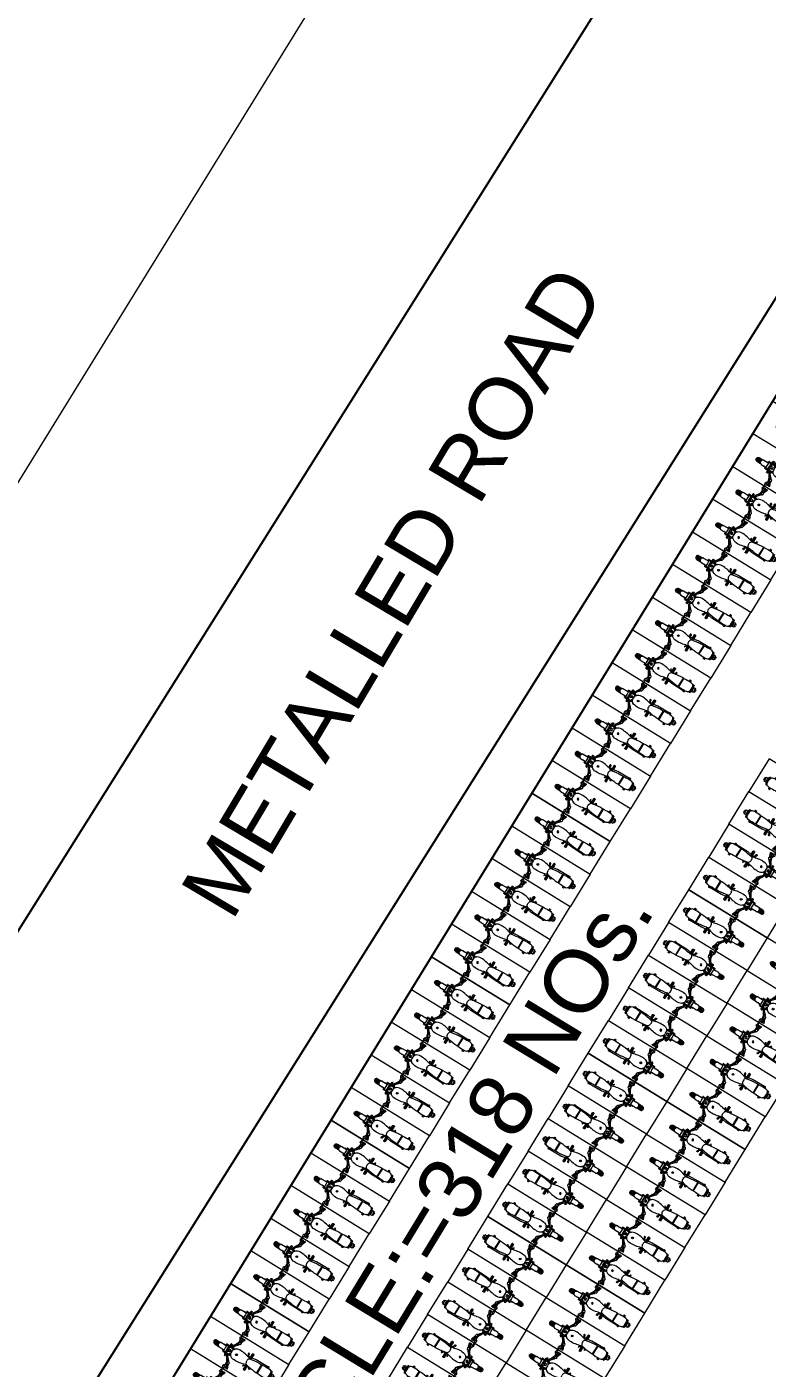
# Model space of a CAD drawing. Header units: inches. Extents: x -110725 to 51121, y 8404 to 44825.
# Drawn here: x -39021 to -38442, y 25256 to 26305 of the extents above; entities that cross this region are included whole.
import ezdxf

# ---------------------------------------------------------------- set-up
doc = ezdxf.new("R2010")
doc.units = ezdxf.units.IN
doc.header["$LTSCALE"] = 0.1
doc.header["$MEASUREMENT"] = 0
doc.linetypes.add('CENTER', pattern=[2, 1.25, -0.25, 0.25, -0.25])
doc.layers.get('0').update_dxf_attribs({"color": 1, "lineweight": 0})
doc.layers.get('Defpoints').update_dxf_attribs({"lineweight": 0})
for name, color, linetype in [('boundary', 6, 'Continuous'), ('building', 6, 'Continuous'), ('road', 8, 'Continuous')]:
    doc.layers.add(name, color=color, linetype=linetype)
for name, color, linetype, lineweight in [('CAR', 4, 'Continuous', 0), ('dim', 252, 'Continuous', 0), ('TEXT', 3, 'Continuous', 0)]:
    doc.layers.add(name, color=color, linetype=linetype, lineweight=lineweight)
doc.styles.add('as', font='arial.ttf')
doc.styles.add('EHSAN', font='arial.ttf', dxfattribs={"height": 54})
doc.styles.get("Standard").update_dxf_attribs({"font": 'arial.ttf'})
doc.dimstyles.new('DIM1', dxfattribs={"dimtxt": 54, "dimasz": 6, "dimexe": 6, "dimexo": 3, "dimgap": 1, "dimtad": 0, "dimzin": 0, "dimdsep": 46, "dimlunit": 4, "dimtxsty": 'EHSAN', "dimblk": 'ARCHTICK', "dimcen": 3, "dimdle": 6, "dimclrd": 4, "dimclre": 4, "dimclrt": 6, "dimadec": 0, "dimazin": 0, "dimtfac": 1, "dimtofl": 0, "dimtmove": 1, "dimatfit": 3, "dimldrblk": 'ARCHTICK', "dimfxl": 4, "dimtolj": 1, "dimtzin": 3, "dimlwd": -1, "dimlwe": -1, "dimarcsym": 0})

# ---------------------------------------------------------------- blocks, each defined once
blk = doc.blocks.new('_ArchTick')
at = {"color": 0, "linetype": 'ByBlock', "const_width": 0.15}
blk.add_lwpolyline([(-0.5, -0.5), (0.5, 0.5)], dxfattribs=at)
blk = doc.blocks.new('*D39')
at = {"layer": 'Defpoints', "color": 0, "transparency": 16777216}
for p in [(-38256.6, 26306.5, 1175.7), (-39945.1, 24460.8), (-39546.1, 24214.8, 1175.7)]:
    blk.add_point(p, dxfattribs=at)
at = {"layer": 'dim', "color": 4, "transparency": 16777216}
for p, q in [((-38643.1, 26572.9), (-39229.2, 25622.1)), ((-38259.2, 26308), (-38660.8, 26555.6)), ((-39957.7, 24440.4), (-39371.6, 25391.2)), ((-39548.6, 24216.4), (-39950.2, 24464))]:
    blk.add_line(p, q, dxfattribs=at)
at = {"layer": 'dim', "color": 4, "transparency": 16777216, "xscale": 24, "yscale": 24, "zscale": 24}
for p, rotation in [((-38655.7, 26552.5), 58.34713072888594), ((-39945.1, 24460.8), 238.3471307288859)]:
    blk.add_blockref('_ArchTick', p, dxfattribs=dict(at, rotation=rotation))
at = {"layer": 'dim', "color": 6, "transparency": 16777216, "insert": (-39300.4, 25506.6), "char_height": 54, "attachment_point": 5, "rotation": 58.3471, "style": 'EHSAN'}
blk.add_mtext('\\A1;204\'-9{\\H1.000000x;\\S1/4;}"', dxfattribs=at)
blk = doc.blocks.new('*X104')
at = {"color": 0}
for p, q in [((923.81, 1749.01), (924.46, 1749.66)), ((923.81, 1749.35), (924.11, 1749.66)), ((924.4, 1748.82), (923.81, 1749.41)), ((924.68, 1748.89), (923.94, 1749.63)), ((923.99, 1748.83), (924.7, 1749.54)), ((924.75, 1749.17), (924.27, 1749.66)), ((924.33, 1748.82), (924.75, 1749.23))]:
    blk.add_line(p, q, dxfattribs=at)
blk = doc.blocks.new('BICK 2')
h = blk.add_hatch()
h.set_pattern_fill('AR-HBONE', color=8, scale=0.15, angle=180, style=0)
h.set_pattern_definition([(225, (19574.7, -9784.29946), (-2e-16, -0.848528137), [1.8, -0.6]), (315, (19574.27574, -9784.7237), (-2e-16, -0.848528137), [1.8, -0.6])])
h.paths.add_polyline_path([(-16.2, -16.9, -0.357799), (-13.7, -16.9), (-13.7, -13, 0.45044), (-16.2, -13)])
at = {"color": 9}
for p, q in [((-30, 0), (0, 0)), ((0, 0), (0, -72)), ((-30, -72), (-30, 0)), ((0, -72), (-30, -72))]:
    blk.add_line(p, q, dxfattribs=at)
for p, q in [((-16.9, -18.1), (-16.9, -22.8)), ((-16.7, -14.1), (-16.7, -17.4)), ((-16.2, -13), (-16.2, -16.9)), ((-13.7, -13), (-13.7, -16.9)), ((-13.3, -14.1), (-13.3, -17.4)), ((-13, -18.1), (-13, -22.8)), ((-28.7, -29.7), (-29.2, -29.4)), ((-29.1, -28.9), (-27.7, -28.4)), ((-29.1, -28.9), (-27.7, -28.4)), ((-27.1, -29.2), (-28.5, -29.7)), ((-28.5, -32.1), (-25.3, -30.8)), ((-27.5, -28.4), (-27, -28.7)), ((-27.5, -28.5), (-27, -28.7)), ((-25.2, -30.6), (-25.3, -30.8)), ((-24.8, -31.1), (-25.1, -30.6)), ((-24.6, -31.6), (-25, -30.6)), ((-25, -30.7), (-24.9, -30.7)), ((-23.8, -29.8), (-24.8, -30.2)), ((-24.8, -31.1), (-24.6, -31.6)), ((-24.7, -31.5), (-24.6, -31.5)), ((-24.4, -29.7), (-24.2, -29.7)), ((-24.3, -29.5), (-24.3, -29.8)), ((-23.2, -31.3), (-24.2, -31.7)), ((-23, -30.9), (-23.4, -30)), ((-20.2, -25.5), (-20.2, -25.8)), ((-18.5, -25.5), (-20.2, -25.5)), ((-20.2, -25.8), (-18.5, -25.8)), ((-20.1, -25.2), (-20.1, -25.5)), ((-19.1, -26), (-17.7, -26)), ((-18.6, -25.2), (-18.6, -25.5)), ((-18.5, -25.5), (-18.5, -25.8)), ((-18.5, -25.6), (-17.7, -25.6)), ((-18.3, -26), (-18.3, -27.1)), ((-18.3, -27.9), (-18.2, -28.7)), ((-18.2, -22.7), (-18.2, -25.4)), ((-18, -22.4), (-18, -22.2)), ((-18, -28.6), (-18, -28.8)), ((-17.9, -22.2), (-17.4, -22.2)), ((-17.8, -28.4), (-17.8, -28.5)), ((-17.7, -23.1), (-17.7, -24.6)), ((-17.7, -24.7), (-17.7, -25.1)), ((-17.3, -22.2), (-17.1, -22.2)), ((-17.3, -22.4), (-17.3, -22.2)), ((-17.3, -28.8), (-17.3, -29)), ((-17.1, -22.5), (-17.1, -22.8)), ((-17.1, -28.7), (-17.1, -28.7)), ((-15.6, -26.7), (-15.9, -26.7)), ((-15.5, -26.4), (-15.8, -26.2)), ((-15.5, -27), (-15.8, -27.2)), ((-15.3, -26.1), (-15.4, -25.9)), ((-15.3, -27.3), (-15.4, -27.5)), ((-15, -26), (-15, -25.8)), ((-15, -26.7), (-14.6, -27.3)), ((-15, -27.4), (-15, -27.6)), ((-14.6, -26.1), (-14.5, -25.9)), ((-14.6, -27.3), (-14.5, -27.5)), ((-14.4, -26.4), (-14.2, -26.2)), ((-14.4, -27), (-14.2, -27.2)), ((-14.3, -26.7), (-14, -26.7)), ((-12.6, -22.2), (-12.8, -22.2)), ((-12.8, -22.5), (-12.8, -22.8)), ((-12.8, -28.7), (-12.8, -28.7)), ((-12.6, -22.4), (-12.6, -22.2)), ((-12.6, -28.8), (-12.6, -29)), ((-12, -22.2), (-12.5, -22.2)), ((-12.3, -23.1), (-12.3, -24.6)), ((-12.3, -24.7), (-12.3, -25.1)), ((-12.3, -24.7), (-12.3, -28.4)), ((-11.4, -25.6), (-12.3, -25.6)), ((-10.9, -26), (-12.3, -26)), ((-12.2, -28.4), (-12.2, -28.5)), ((-11.9, -22.4), (-11.9, -22.2)), ((-11.9, -28.6), (-11.9, -28.8)), ((-11.7, -22.7), (-11.7, -25.4)), ((-11.7, -27.9), (-11.7, -28.7)), ((-11.6, -25.6), (-11.6, -25.6)), ((-11.6, -26), (-11.6, -27.1)), ((-11.4, -25.2), (-11.4, -25.5)), ((-11.4, -25.5), (-9.8, -25.5)), ((-11.4, -25.5), (-11.4, -25.8)), ((-9.8, -25.8), (-11.4, -25.8)), ((-9.8, -25.2), (-9.8, -25.5)), ((-9.8, -25.5), (-9.8, -25.8)), ((-6.9, -30.9), (-6.5, -30)), ((-6.8, -31.3), (-5.7, -31.7)), ((-6.2, -29.8), (-5.1, -30.2)), ((-5.5, -29.7), (-5.8, -29.7)), ((-5.6, -29.5), (-5.6, -29.8)), ((-5.4, -31.6), (-5, -30.6)), ((-5.1, -31.1), (-5.3, -31.6)), ((-5.3, -31.5), (-5.3, -31.5)), ((-5.1, -31.1), (-4.9, -30.6)), ((-4.9, -30.7), (-5, -30.7)), ((-4.8, -30.6), (-4.7, -30.8)), ((-1.5, -32.1), (-4.7, -30.8)), ((-2.5, -28.4), (-2.9, -28.7)), ((-2.5, -28.5), (-2.9, -28.7)), ((-2.9, -29.2), (-1.5, -29.7)), ((-0.8, -28.9), (-2.2, -28.4)), ((-0.8, -28.9), (-2.2, -28.4)), ((-1.2, -29.7), (-0.8, -29.4)), ((-28.3, -32.9), (-28.5, -32.2)), ((-28.2, -32.9), (-25, -31.6)), ((-24.7, -31.7), (-24.9, -31.6)), ((-19.2, -41.9), (-19.2, -42.1)), ((-19.1, -42), (-19.1, -41.8)), ((-11, -43.5), (-11.4, -40.2)), ((-9.9, -40.7), (-9.9, -41.2)), ((-9.2, -40.5), (-9.6, -40.5)), ((-9.6, -41.5), (-9.2, -41.5)), ((-8.9, -41.2), (-8.9, -40.7)), ((-5.2, -31.7), (-5, -31.6)), ((-1.8, -32.9), (-5, -31.6)), ((-1.7, -32.9), (-1.4, -32.2)), ((-21.6, -43.6), (-22, -43.6)), ((-18.7, -43.7), (-22, -43.7)), ((-22, -44.2), (-22, -43.8)), ((-22, -44.2), (-22, -44.5)), ((-18.7, -44.6), (-22, -44.6)), ((-21.6, -44.7), (-22, -44.7)), ((-18.7, -43.5), (-21.8, -43.5)), ((-18.7, -44.8), (-21.8, -44.8)), ((-21.6, -43.6), (-21.6, -43.5)), ((-21.6, -44.8), (-21.6, -44.7)), ((-21.4, -43.6), (-21.4, -43.5)), ((-20.8, -43.6), (-21.4, -43.6)), ((-21.4, -44.8), (-21.4, -44.7)), ((-20.8, -44.7), (-21.4, -44.7)), ((-20.8, -43.6), (-20.8, -43.5)), ((-20.8, -44.8), (-20.8, -44.7)), ((-20.7, -43.6), (-20.7, -43.5)), ((-20.1, -43.6), (-20.7, -43.6)), ((-20.7, -44.8), (-20.7, -44.7)), ((-20.1, -44.7), (-20.7, -44.7)), ((-20.1, -43.6), (-20.1, -43.5)), ((-20.1, -44.8), (-20.1, -44.7)), ((-19.9, -43.6), (-19.9, -43.5)), ((-19.4, -43.6), (-19.9, -43.6)), ((-19.9, -44.8), (-19.9, -44.7)), ((-19.4, -44.7), (-19.9, -44.7)), ((-19.4, -43.6), (-19.4, -43.5)), ((-19.4, -44.8), (-19.4, -44.7)), ((-19.2, -43.6), (-19.2, -43.5)), ((-18.7, -43.6), (-19.2, -43.6)), ((-19.2, -44.8), (-19.2, -44.7)), ((-18.7, -44.7), (-19.2, -44.7)), ((-18.7, -44.2), (-18.7, -43.5)), ((-18.2, -43.9), (-18.7, -43.9)), ((-18.7, -44.2), (-18.7, -44.8)), ((-18.1, -44.4), (-18.7, -44.4)), ((-17.7, -43.9), (-18.1, -43.9)), ((-17.7, -44.4), (-18, -44.4)), ((-18, -44.6), (-17.7, -44.6)), ((-18, -44.9), (-17.8, -44.9)), ((-12.3, -43.9), (-11, -43.9)), ((-12.2, -44.4), (-11, -44.4)), ((-11, -44.2), (-11, -43.5)), ((-11, -43.5), (-7.9, -43.5)), ((-11, -43.6), (-11, -43.6)), ((-11, -43.6), (-10.5, -43.6)), ((-11, -43.7), (-7.7, -43.7)), ((-11, -44.2), (-11, -44.8)), ((-11, -44.6), (-7.7, -44.6)), ((-11, -44.7), (-10.5, -44.7)), ((-11, -44.8), (-7.9, -44.8)), ((-10.4, -48.3), (-10.9, -44.8)), ((-10.5, -43.6), (-10.5, -43.5)), ((-10.5, -44.8), (-10.5, -44.7)), ((-10.2, -59), (-10.4, -48.3)), ((-10.3, -43.6), (-10.3, -43.5)), ((-10.3, -43.6), (-9.8, -43.6)), ((-10.3, -44.8), (-10.3, -44.7)), ((-10.3, -44.7), (-9.8, -44.7)), ((-9.8, -43.6), (-9.8, -43.5)), ((-9.8, -44.8), (-9.8, -44.7)), ((-9.6, -43.6), (-9.6, -43.5)), ((-9.6, -43.6), (-9, -43.6)), ((-9.6, -44.8), (-9.6, -44.7)), ((-9.6, -44.7), (-9, -44.7)), ((-9, -43.6), (-9, -43.5)), ((-9, -44.8), (-9, -44.7)), ((-8.9, -43.6), (-8.9, -43.5)), ((-8.9, -43.6), (-8.3, -43.6)), ((-8.9, -44.8), (-8.9, -44.7)), ((-8.9, -44.7), (-8.3, -44.7)), ((-8.3, -43.6), (-8.3, -43.5)), ((-8.3, -44.8), (-8.3, -44.7)), ((-8.1, -43.6), (-8.1, -43.5)), ((-8.1, -43.6), (-7.7, -43.6)), ((-8.1, -44.8), (-8.1, -44.7)), ((-8.1, -44.7), (-7.7, -44.7)), ((-7.7, -44.2), (-7.7, -43.8)), ((-7.7, -44.2), (-7.7, -44.5)), ((-20.2, -59.5), (-20.2, -59.3)), ((-20.2, -59.3), (-19, -59.3)), ((-19, -59.5), (-20.2, -59.5)), ((-20.2, -59.8), (-20.2, -59.5)), ((-19.1, -59), (-19, -59)), ((-18.8, -53.8), (-18.8, -54.3)), ((-11.2, -54.3), (-18.8, -54.3)), ((-11.2, -53.8), (-18.7, -53.8)), ((-18.2, -63.8), (-18.2, -62.5)), ((-11.8, -63.8), (-11.8, -62.5)), ((-11.2, -53.8), (-11.2, -54.3)), ((-11, -59), (-11, -59)), ((-9.8, -59.3), (-11, -59.3)), ((-11, -59.5), (-9.8, -59.6)), ((-9.9, -59.8), (-9.9, -59.6)), ((-9.8, -59.6), (-9.8, -59.3)), ((-15, -63.5), (-17.9, -63.5)), ((-15, -64.1), (-17.9, -64.1)), ((-17.6, -63.5), (-17.6, -62.9)), ((-16.9, -64.7), (-16.9, -64.1)), ((-16.8, -64.8), (-16.8, -64.9)), ((-15, -64.9), (-16.8, -64.9)), ((-16.7, -64.9), (-16.7, -66.1)), ((-15, -64.5), (-16.6, -64.5)), ((-15, -66.3), (-16.6, -66.3)), ((-15, -63.5), (-12.1, -63.5)), ((-15, -64.1), (-12.1, -64.1)), ((-15, -64.5), (-13.5, -64.6)), ((-15, -64.9), (-13.2, -64.9)), ((-15, -66.3), (-13.5, -66.3)), ((-13.3, -64.9), (-13.3, -66.1)), ((-13.2, -64.8), (-13.2, -64.9)), ((-13.1, -64.7), (-13.1, -64.1)), ((-12.3, -63.5), (-12.3, -63))]:
    blk.add_line(p, q)
for points in [[(-17.1, -22.5), (-17.1, -22.1), (-16.9, -20.6)], [(-12.8, -22.5), (-12.8, -22.1), (-13, -20.6)], [(-25.2, -30.1), (-25.4, -30.2), (-25.6, -30.3), (-25.8, -30.4), (-26, -30.4), (-26.3, -30.5), (-26.5, -30.5), (-26.8, -30.6), (-27, -30.6), (-27.2, -30.6), (-27.4, -30.6), (-27.6, -30.6), (-27.8, -30.6), (-27.9, -30.6), (-28.1, -30.6), (-28.2, -30.6), (-28.3, -30.5), (-28.3, -30.5), (-28.4, -30.5), (-28.4, -30.5), (-28.5, -30.5), (-28.5, -30.5), (-28.5, -30.5), (-28.5, -30.5), (-28.5, -30.6), (-28.5, -30.6), (-28.5, -30.6), (-28.5, -30.7), (-28.5, -30.7), (-28.4, -30.8), (-28.4, -30.8), (-28.3, -30.8), (-28.2, -30.8), (-28.1, -30.9), (-27.9, -30.9), (-27.8, -30.9), (-27.6, -30.9), (-27.4, -30.9), (-27.2, -30.9), (-27, -30.9), (-26.7, -30.9), (-26.4, -30.8), (-26.1, -30.8), (-25.8, -30.7), (-25.4, -30.6), (-25, -30.4)], [(-27, -29.2), (-25.4, -29.7), (-24.9, -30.6)], [(-26.9, -29), (-25.2, -29.6), (-24.7, -30.5)], [(-24.7, -29.7), (-24.9, -29.8), (-25, -30), (-25, -30)], [(-24.7, -29.7), (-24.7, -29.8), (-24.7, -29.9), (-24.7, -30), (-24.7, -30.1), (-24.7, -30.1), (-24.7, -30.1), (-24.8, -30.2), (-24.8, -30.2)], [(-24.7, -29.7), (-24.7, -29.6), (-24.6, -29.5), (-24.6, -29.5), (-24.5, -29.5), (-24.4, -29.5), (-24.3, -29.4), (-24.3, -29.5), (-24.2, -29.5), (-24.1, -29.5), (-24.1, -29.5), (-24, -29.5), (-24, -29.6), (-23.9, -29.6), (-23.9, -29.7), (-23.8, -29.7), (-23.8, -29.8)], [(-23.9, -29.6), (-22, -28.6), (-19.8, -27.2)], [(-23.9, -29.7), (-22, -28.7), (-20.4, -27.7)], [(-20.2, -25.8), (-20.1, -25.8), (-20, -25.9), (-19.9, -26), (-19.8, -26), (-19.5, -26), (-19.3, -26)], [(-18.5, -25.8), (-18.6, -25.8), (-18.7, -25.9), (-18.8, -26), (-18.9, -26), (-19.2, -26), (-19.3, -26)], [(-18, -28.6), (-17.8, -28.4), (-17.7, -28.4)], [(-17.6, -29.2), (-17.9, -29.1), (-18, -28.8), (-17.8, -28.5), (-17.6, -28.6)], [(-17.4, -28.7), (-17.3, -29), (-17.6, -29.2)], [(-17.4, -28.7), (-17.3, -28.8)], [(-17.1, -22.5), (-17.1, -22.8)], [(-12.8, -22.5), (-12.8, -22.8)], [(-12.5, -28.7), (-12.6, -29), (-12.4, -29.2), (-12, -29.1), (-11.9, -28.8), (-12.2, -28.5), (-12.3, -28.6)], [(-12.6, -28.7), (-12.6, -28.8)], [(-11.9, -28.6), (-12.2, -28.4), (-12.3, -28.4)], [(-11.4, -25.8), (-11.4, -25.8), (-11.3, -25.9), (-11.2, -26), (-11, -26), (-10.8, -26), (-10.6, -26)], [(-9.8, -25.8), (-9.8, -25.8), (-9.9, -25.9), (-10, -26), (-10.2, -26), (-10.4, -26), (-10.6, -26)], [(-6, -29.6), (-7.9, -28.6), (-10.1, -27.2)], [(-6.1, -29.7), (-8, -28.7), (-9.5, -27.7)], [(-5.2, -29.7), (-5.2, -29.6), (-5.3, -29.5), (-5.4, -29.5), (-5.4, -29.5), (-5.5, -29.5), (-5.6, -29.4), (-5.7, -29.5), (-5.7, -29.5), (-5.8, -29.5), (-5.9, -29.5), (-5.9, -29.5), (-6, -29.6), (-6, -29.6), (-6.1, -29.7), (-6.1, -29.7), (-6.2, -29.8)], [(-5.2, -29.7), (-5.2, -29.8), (-5.3, -29.9), (-5.3, -30), (-5.3, -30.1), (-5.3, -30.1), (-5.2, -30.1), (-5.2, -30.2), (-5.1, -30.2)], [(-3, -29), (-4.7, -29.6), (-5.2, -30.5)], [(-5.2, -29.7), (-5.1, -29.8), (-4.9, -30), (-4.9, -30)], [(-3, -29.2), (-4.5, -29.7), (-5, -30.6)], [(-4.7, -30.1), (-4.6, -30.2), (-4.4, -30.3), (-4.1, -30.4), (-3.9, -30.4), (-3.7, -30.5), (-3.4, -30.5), (-3.2, -30.6), (-3, -30.6), (-2.7, -30.6), (-2.5, -30.6), (-2.3, -30.6), (-2.2, -30.6), (-2, -30.6), (-1.9, -30.6), (-1.8, -30.6), (-1.7, -30.5), (-1.6, -30.5), (-1.6, -30.5), (-1.5, -30.5), (-1.5, -30.5), (-1.5, -30.5), (-1.4, -30.5), (-1.4, -30.5), (-1.4, -30.6), (-1.4, -30.6), (-1.4, -30.6), (-1.4, -30.7), (-1.5, -30.7), (-1.5, -30.8), (-1.6, -30.8), (-1.7, -30.8), (-1.8, -30.8), (-1.9, -30.9), (-2, -30.9), (-2.2, -30.9), (-2.3, -30.9), (-2.5, -30.9), (-2.7, -30.9), (-3, -30.9), (-3.2, -30.9), (-3.5, -30.8), (-3.8, -30.8), (-4.2, -30.7), (-4.6, -30.6), (-4.9, -30.4)], [(-19.1, -41.8), (-19.4, -41.8), (-19.6, -41.8), (-19.7, -41.8), (-19.8, -41.8), (-19.9, -41.8), (-19.9, -41.9), (-19.8, -41.9), (-19.8, -41.9), (-19.7, -41.9), (-19.6, -41.9), (-19.5, -41.9), (-19.4, -41.9), (-19.3, -41.9), (-19.2, -41.9), (-19.1, -41.9), (-19.1, -41.9)], [(-9.9, -40.8), (-10.1, -40.8), (-10.4, -40.9), (-10.6, -41), (-10.9, -41.3), (-11.1, -41.6), (-11.2, -41.7)], [(-9.9, -41.2), (-10.1, -41.2), (-10.2, -41.2), (-10.4, -41.3), (-10.6, -41.5), (-10.8, -41.8), (-11.1, -42.3)], [(-19.1, -42), (-18, -44), (-18, -45.3), (-18.9, -46.9), (-18.8, -47.6), (-19.5, -47.6), (-19.5, -46.8), (-18.9, -46.9)], [(-19.2, -42.1), (-18.1, -44), (-18.2, -45.3), (-19, -46.8), (-19, -46.8)], [(-17.5, -43.5), (-18, -45.6), (-18.3, -47.7), (-18.5, -49.6), (-18.7, -51.4), (-18.8, -53.2), (-18.7, -53.8)], [(-12.4, -43.5), (-12, -45.6), (-11.7, -47.7), (-11.4, -49.6), (-11.3, -51.5), (-11.2, -53.2), (-11.3, -53.8)], [(-20.2, -59.3), (-20.2, -59.2), (-20.1, -59.1), (-20, -59.1), (-19.8, -59), (-19.6, -59), (-19.4, -59)], [(-19, -59), (-19, -59), (-19.3, -59), (-19.4, -59)], [(-18.8, -54.3), (-18.9, -56.3), (-19, -57.6), (-19, -58.9), (-19, -60), (-18.9, -61), (-18.6, -61.9), (-18.1, -62.5), (-17.4, -63.1), (-16.4, -63.4), (-15, -63.5)], [(-11.2, -54.3), (-11.1, -56.3), (-11, -57.7), (-11, -58.9), (-11, -60), (-11.1, -61), (-11.4, -61.9), (-11.9, -62.6), (-12.6, -63.1), (-13.6, -63.4), (-15, -63.5)], [(-11, -59), (-10.8, -59), (-10.7, -59)], [(-9.8, -59.3), (-9.9, -59.2), (-10, -59.1), (-10.1, -59.1), (-10.2, -59.1), (-10.5, -59), (-10.7, -59)], [(-16.2, -66.3), (-15.7, -67.1), (-15, -67.1)], [(-13.7, -66.3), (-14.3, -67.1), (-15, -67.1)]]:
    blk.add_lwpolyline(points)
for points in [[(-23.4, -30.1), (-22.7, -29.8, 0.088184), (-22.6, -29.7), (-19.8, -27.2, -0.186475), (-19.6, -27.1), (-17.7, -27.1)], [(-23.1, -30.8), (-22.3, -30.5, 0.089602), (-22.2, -30.5), (-19.5, -28, -0.187817), (-19.4, -27.9), (-17.7, -27.9)], [(-18.3, -25.6, -0.134956), (-18.3, -25.4, -0.106229), (-18.1, -25.3, -0.085212), (-17.9, -25.2, -0.074629), (-17.7, -25.1, -0.000386), (-17.7, -25.1, -0.085212)], [(-18.2, -22.7, -0.128062), (-18.2, -22.5, -0.106229), (-18.1, -22.4, -0.085212), (-17.9, -22.3, -0.074629), (-17.7, -22.3, -0.074629), (-17.4, -22.3, -0.085212), (-17.3, -22.4, -0.106229), (-17.1, -22.5, -0.128062), (-17.1, -22.7, -0.128062)], [(-18.2, -28.7, -0.128062), (-18.2, -28.6, -0.106229), (-18.1, -28.4, -0.085212), (-17.9, -28.4, -0.074629), (-17.7, -28.3, -0.074629)], [(-17.9, -29.1, -0.065943), (-18.1, -29, -0.106229), (-18.2, -28.9, -0.128062), (-18.2, -28.7, -0.128062)], [(-12.3, -26.3), (-12.3, -23.1, 0.414214), (-12.6, -22.8), (-15, -22.8), (-17.4, -22.8, 0.414214), (-17.7, -23.1)], [(-12.3, -27.9), (-12.3, -24.7, 0.414214), (-12.6, -24.4), (-15, -24.4), (-17.4, -24.4, 0.414214), (-17.7, -24.7)], [(-17.1, -28.7, -0.040595), (-17.1, -28.7, -0.128062), (-17.1, -28.9, -0.106229), (-17.3, -29, -0.085212), (-17.4, -29.1, -0.024362), (-17.5, -29.1, -0.074629)], [(-11.7, -22.7, 0.128062), (-11.8, -22.5, 0.106229), (-11.9, -22.4, 0.085212), (-12.1, -22.3, 0.074629), (-12.3, -22.3, 0.074629), (-12.5, -22.3, 0.085212), (-12.7, -22.4, 0.106229), (-12.8, -22.5, 0.128062), (-12.8, -22.7, 0.128062)], [(-12.8, -28.7, 0.040595), (-12.8, -28.7, 0.128062), (-12.8, -28.9, 0.106229), (-12.7, -29, 0.085212), (-12.5, -29.1, 0.024362), (-12.4, -29.1)], [(-11.6, -25.6, 0.128062), (-11.7, -25.4, 0.106229), (-11.8, -25.3, 0.085212), (-12, -25.2, 0.074629), (-12.3, -25.1, 0.000386), (-12.3, -25.1, 0.085212)], [(-6.6, -30.1), (-7.2, -29.8, -0.088184), (-7.3, -29.7), (-10.1, -27.2, 0.186475), (-10.3, -27.1), (-12.3, -27.1)], [(-6.9, -30.8), (-7.6, -30.5, -0.089602), (-7.7, -30.5), (-10.4, -28, 0.187817), (-10.6, -27.9), (-12.3, -27.9)], [(-11.7, -28.7, 0.128062), (-11.8, -28.6, 0.106229), (-11.9, -28.4, 0.085212), (-12.1, -28.4, 0.074629), (-12.3, -28.3)], [(-12, -29.1, 0.065943), (-11.9, -29, 0.106229), (-11.8, -28.9, 0.128062), (-11.7, -28.7, 0.128062)]]:
    blk.add_lwpolyline(points, format="xyb")
blk.add_lwpolyline([(-17.7, -25.1), (-17.7, -28.4, 0.414214), (-17.4, -28.7), (-15, -28.7), (-12.6, -28.7, 0.414214), (-12.3, -28.4), (-12.3, -25.1, 0.414214), (-12.6, -24.9), (-15, -24.9), (-17.4, -24.9, 0.414214)], format="xyb", close=True)
for points in [[(-16.5, -25.3), (-16.5, -25.7), (-17.2, -25.5)], [(-13.5, -25.3), (-13.5, -25.7), (-12.8, -25.5)]]:
    blk.add_lwpolyline(points, close=True)
for centre, radius in [((-24.3, -29.7), 0.124), ((-16.8, -28.1), 0.224), ((-15, -26.7), 0.973), ((-15, -26.7), 0.938), ((-15, -26.7), 0.0367), ((-5.6, -29.7), 0.124), ((-15, -33.1), 0.633), ((-15, -33.1), 0.667), ((-15, -33.1), 0.353), ((-15, -33.1), 0.213)]:
    blk.add_circle(centre, radius)
for centre, radius, start, end in [((-15, -18.4), 1.98, 8.7974, 171.2026), ((-15, -18.6), 1.98, 8.7974, 171.2026), ((-15, -14.1), 1.68, 0, 180), ((-29.1, -29.2), 0.28, 109.6251, 175.3109), ((-29.1, -29.2), 0.28, 109.6251, 239.1993), ((-28.6, -29.4), 0.28, 239.1993, 290.1131), ((-27.6, -28.7), 0.28, 56.9045, 109.6251), ((-27.6, -28.6), 0.28, 56.9045, 109.6251), ((-27.2, -28.9), 0.28, 290.1131, 56.9045), ((-27.2, -29), 0.28, 4.6891, 56.9045), ((-25.3, -30.8), 0.0699, 292.0934, 338.8868), ((-25.1, -30.6), 0.0699, 22.0934, 158.8868), ((-24.8, -30.6), 0.135, 164.859, 69.0897), ((-24.7, -30.5), 0.28, 177.4296, 202.0934), ((-24.7, -30.5), 0.28, 112.0934, 125.8905), ((-24.8, -30.6), 0.135, 198.8427, 36.9374), ((-24.8, -30.6), 0.1, 207.3451, 27.3451), ((-23.7, -30.1), 0.28, 22.0934, 112.0934), ((-23.3, -31), 0.28, 292.0679, 22.0934), ((-19.9, -25.2), 0.263, 123.2495, 180), ((-19.3, -26), 1.22, 56.7505, 123.2495), ((-18.8, -25.2), 0.263, 0, 56.7505), ((-17.9, -22.2), 0.0699, 90, 180), ((-17.4, -22.2), 0.0699, 0, 90), ((-12.5, -22.2), 0.0699, 90, 180), ((-12, -22.2), 0.0699, 0, 90), ((-11.1, -25.2), 0.263, 123.2495, 180), ((-10.6, -26), 1.22, 56.7505, 123.2495), ((-10.1, -25.2), 0.263, 0, 56.7505), ((-6.7, -31), 0.28, 157.9066, 247.9321), ((-6.3, -30.1), 0.28, 67.9066, 157.9066), ((-5.1, -30.6), 0.135, 110.9103, 15.141), ((-5.1, -30.6), 0.135, 143.0626, 341.1573), ((-5.1, -30.6), 0.1, 152.6549, 332.6549), ((-5.2, -30.5), 0.28, 54.1095, 67.9066), ((-5.2, -30.5), 0.28, 337.9066, 2.5704), ((-4.8, -30.6), 0.0699, 21.1132, 157.9066), ((-4.6, -30.8), 0.0699, 201.1132, 247.9066), ((-2.8, -28.9), 0.28, 123.0955, 249.8869), ((-2.8, -29), 0.28, 123.0955, 175.3109), ((-2.3, -28.6), 0.28, 70.3749, 123.0955), ((-2.3, -28.7), 0.28, 70.3749, 123.0955), ((-1.4, -29.4), 0.28, 249.8869, 300.8007), ((-0.9, -29.2), 0.28, 300.8007, 70.3749), ((-0.9, -29.2), 0.28, 4.6891, 70.3749), ((-28.5, -32.2), 0.0699, 112.0934, 202.0934), ((-28.2, -32.8), 0.0699, 202.0934, 292.0682), ((-25, -31.7), 0.0699, 65.2746, 112.0679), ((-24.7, -31.6), 0.0699, 245.2746, 22.0679), ((-24.3, -31.5), 0.28, 202.0934, 292.0679), ((-9.6, -40.7), 0.28, 90.0433, 180.0433), ((-9.6, -41.2), 0.28, 180.0433, 271.2894), ((-9.2, -40.7), 0.28, 0.0433, 90.0433), ((-9.2, -41.2), 0.28, 271.2894, 0.0433), ((-5.6, -31.5), 0.28, 247.9321, 337.9066), ((-5.2, -31.6), 0.0699, 157.9321, 294.7254), ((-5, -31.7), 0.0699, 67.9321, 114.7254), ((-1.8, -32.8), 0.0699, 247.9318, 337.9066), ((-1.5, -32.2), 0.0699, 337.9066, 67.9066), ((-21.8, -43.8), 0.25, 90.0433, 180.0433), ((-21.8, -44.5), 0.25, 180.0433, 270.0433), ((-15.2, -45.5), 3.06, 85.5738, 138.5879), ((-14.7, -45.5), 3.06, 41.6153, 94.4262), ((-7.9, -43.8), 0.25, 0.0433, 90.0433), ((-7.9, -44.5), 0.25, 270.0433, 0.0433), ((-19.9, -59.8), 0.263, 179.8971, 236.6476), ((-19.4, -59), 1.22, 236.6476, 291.7021), ((-10.7, -59), 1.22, 251.7308, 303.1466), ((-10.1, -59.8), 0.263, 303.1466, 359.8971), ((-17.9, -63.8), 0.28, 89.8971, 269.8971), ((-16.6, -64.8), 0.224, 89.8971, 179.8971), ((-16.5, -66.1), 0.224, 179.8971, 269.8971), ((-16.8, -63.5), 1.06, 279.4763, 325.5296), ((-13.3, -63.5), 1.06, 214.2646, 260.3179), ((-13.6, -66.1), 0.224, 269.8971, 359.8971), ((-13.5, -64.8), 0.224, 359.8971, 89.8971), ((-12.1, -63.8), 0.28, 269.8971, 89.8971)]:
    blk.add_arc(centre, radius, start, end)
for points in [[(-17.7, -43.9), (-19.4, -34.9), (-18.5, -30.4), (-16.6, -28.7)], [(-12.3, -43.9), (-10.5, -34.9), (-11.5, -30.4), (-13.3, -28.7)]]:
    blk.add_spline(points, degree=3)
at = {"extrusion": (0, 0, -1), "xscale": -1.119118922855427, "yscale": 1.119118922855705, "zscale": -1.119118922855427, "rotation": 89.95668755153847}
blk.add_blockref('*X104', (1967.8, 991.9), dxfattribs=at)

msp = doc.modelspace()

# ---------------------------------------------------------------- linework, layer by layer
at = {"layer": 'boundary', "linetype": 'CENTER', "elevation": -26.09038}
msp.add_lwpolyline([(-38256.61817, 26306.46684), (-39274.4766, 24650.22286)], dxfattribs=at)
at = {"layer": 'building', "linetype": 'Continuous', "elevation": 1.07221}
msp.add_lwpolyline([(-41710.86638, 20787.09078), (-39546.06335, 24214.83069), (-39358.80114, 24266.09692), (-39237.72157, 24450.76329), (-39274.4766, 24650.22286), (-38256.61817, 26306.46684), (-37948.3386, 26390.86365), (-34980.20533, 24608.79412), (-34944.00968, 24483.42297), (-34980.30988, 24420.82334), (-34665.81224, 24234.54273), (-34435.52017, 24283.46768), (-31891.15632, 22826.982)], dxfattribs=at)
at = {"layer": 'CAR', "linetype": 'Continuous'}
msp.add_circle((-33960.35096, 21924.4645, 27.16259), 11425.94255, dxfattribs=at)
at = {"layer": 'road', "linetype": 'Continuous', "elevation": 3.21662}
for points in [[(-38444.40766, 26526.16317), (-42068.85487, 20758.75346)], [(-38170.82777, 26513.70008), (-41785.01864, 20762.23016)]]:
    msp.add_lwpolyline(points, dxfattribs=at)

# ---------------------------------------------------------------- block references
at = {"layer": 'CAR'}
for p, xscale, yscale, zscale, rotation in [((-38437.19662, 26012.63229, 1.07221), 0.9999626698210303, 0.9999626698210303, 0.9999626698210303, 58.42685161759034), ((-38468.61065, 25961.51586, 1.07221), -0.9999626698210301, 0.9999626698210302, 0.9999626698210302, 58.42685161759032), ((-38468.61065, 25961.51586, 1.07221), 0.9999626698210302, 0.9999626698210302, 0.9999626698210302, 58.42685161775759), ((-38500.02468, 25910.39942, 1.07221), -0.9999626698210302, 0.9999626698210301, 0.9999626698210301, 58.42685161775754), ((-38500.02468, 25910.39942, 1.07221), 0.9999626698210302, 0.9999626698210302, 0.9999626698210302, 58.4268516177664), ((-38531.43871, 25859.28298, 1.07221), -0.9999626698210301, 0.9999626698210301, 0.99996266982103, 58.42685161756266), ((-38531.43871, 25859.28298, 1.07221), 0.9999626698210301, 0.9999626698210301, 0.9999626698210301, 58.42685161757151), ((-38562.85274, 25808.16655, 1.07221), -0.9999626698210301, 0.9999626698210301, 0.99996266982103, 58.42685161757145), ((-38562.85274, 25808.16655, 1.07221), 0.99996266982103, 0.99996266982103, 0.99996266982103, 58.42685161758314), ((-38594.26677, 25757.05011, 1.07221), -0.99996266982103, 0.99996266982103, 0.99996266982103, 58.42685161758312), ((-38594.26677, 25757.05011, 1.07221), 0.99996266982103, 0.99996266982103, 0.99996266982103, 58.426851617592), ((-38625.6808, 25705.93367, 1.07221), -0.9999626698210302, 0.99996266982103, 0.99996266982103, 58.42685161759207), ((-38378.83357, 25695.07604, 1.07221), -0.9999626698210302, 0.9999626698210298, 0.99996266982103, 238.4268516174899), ((-38641.38781, 25680.37546, 1.07221), -0.99996266982103, 0.99996266982103, 0.99996266982103, 58.42685161758312), ((-38410.2476, 25643.95961, 1.07221), 0.9999626698210299, 0.9999626698210299, 0.9999626698210299, 238.4268516174899), ((-38641.38781, 25680.37546, 1.07221), 0.99996266982103, 0.99996266982103, 0.99996266982103, 58.42685161758314), ((-38410.2476, 25643.95961, 1.07221), -0.9999626698210298, 0.9999626698210298, 0.99996266982103, 238.426851617481), ((-38672.80184, 25629.25902, 1.07221), -0.99996266982103, 0.99996266982103, 0.99996266982103, 58.42685161758312), ((-38441.66163, 25592.84317, 1.07221), 0.9999626698210298, 0.9999626698210298, 0.9999626698210298, 238.426851617481), ((-38672.80184, 25629.25902, 1.07221), 0.99996266982103, 0.99996266982103, 0.99996266982103, 58.426851617592), ((-38457.36864, 25567.28495, 1.07221), 0.9999626698210299, 0.9999626698210299, 0.9999626698210299, 238.4268516174899), ((-38704.21587, 25578.14258, 1.07221), -0.9999626698210302, 0.99996266982103, 0.99996266982103, 58.42685161759207), ((-38457.36864, 25567.28495, 1.07221), -0.9999626698210302, 0.9999626698210298, 0.99996266982103, 238.4268516174899), ((-38457.36864, 25567.28495, 1.07221), -0.9999626698210299, 0.9999626698210298, 0.99996266982103, 58.4268516174545), ((-38488.78267, 25516.16852, 1.07221), 0.9999626698210299, 0.9999626698210299, 0.9999626698210299, 238.4268516174899), ((-38719.92288, 25552.58437, 1.07221), -0.99996266982103, 0.99996266982103, 0.99996266982103, 58.42685161758312), ((-38457.36864, 25567.28495, 1.07221), 0.99996266982103, 0.99996266982103, 0.99996266982103, 58.42685161745451), ((-38719.92288, 25552.58437, 1.07221), 0.99996266982103, 0.99996266982103, 0.99996266982103, 58.42685161758314), ((-38488.78267, 25516.16852, 1.07221), -0.9999626698210298, 0.9999626698210298, 0.99996266982103, 238.426851617481), ((-38488.78267, 25516.16852, 1.07221), -0.9999626698210299, 0.9999626698210298, 0.99996266982103, 58.4268516174545), ((-38751.33691, 25501.46793, 1.07221), -0.99996266982103, 0.99996266982103, 0.99996266982103, 58.42685161758312), ((-38520.1967, 25465.05208, 1.07221), 0.9999626698210298, 0.9999626698210298, 0.9999626698210298, 238.426851617481), ((-38488.78267, 25516.16852, 1.07221), 0.9999626698210297, 0.9999626698210297, 0.9999626698210297, 58.42685161746335), ((-38751.33691, 25501.46793, 1.07221), 0.99996266982103, 0.99996266982103, 0.99996266982103, 58.426851617592), ((-38535.90371, 25439.49386, 1.07221), 0.9999626698210299, 0.9999626698210299, 0.9999626698210299, 238.4268516174899), ((-38520.1967, 25465.05208, 1.07221), -0.9999626698210294, 0.9999626698210298, 0.99996266982103, 58.42685161746338), ((-38782.75094, 25450.35149, 1.07221), -0.9999626698210302, 0.99996266982103, 0.99996266982103, 58.42685161759207), ((-38535.90371, 25439.49386, 1.07221), -0.9999626698210302, 0.9999626698210298, 0.99996266982103, 238.4268516174899), ((-38535.90371, 25439.49386, 1.07221), -0.9999626698210299, 0.9999626698210298, 0.99996266982103, 58.4268516174545), ((-38798.45795, 25424.79328, 1.07221), -0.99996266982103, 0.99996266982103, 0.99996266982103, 58.42685161758312), ((-38567.31774, 25388.37743, 1.07221), 0.9999626698210299, 0.9999626698210299, 0.9999626698210299, 238.4268516174899), ((-38535.90371, 25439.49386, 1.07221), 0.99996266982103, 0.99996266982103, 0.99996266982103, 58.42685161745451), ((-38798.45795, 25424.79328, 1.07221), 0.99996266982103, 0.99996266982103, 0.99996266982103, 58.42685161758314), ((-38567.31774, 25388.37743, 1.07221), -0.9999626698210298, 0.9999626698210298, 0.99996266982103, 238.426851617481), ((-38567.31774, 25388.37743, 1.07221), -0.9999626698210299, 0.9999626698210298, 0.99996266982103, 58.4268516174545), ((-38829.87198, 25373.67684, 1.07221), -0.99996266982103, 0.99996266982103, 0.99996266982103, 58.42685161758312), ((-38598.73177, 25337.26099, 1.07221), 0.9999626698210298, 0.9999626698210298, 0.9999626698210298, 238.426851617481), ((-38567.31774, 25388.37743, 1.07221), 0.9999626698210297, 0.9999626698210297, 0.9999626698210297, 58.42685161746335), ((-38829.87198, 25373.67684, 1.07221), 0.99996266982103, 0.99996266982103, 0.99996266982103, 58.426851617592), ((-38614.43878, 25311.70277, 1.07221), 0.9999626698210299, 0.9999626698210299, 0.9999626698210299, 238.4268516174899), ((-38598.73177, 25337.26099, 1.07221), -0.9999626698210294, 0.9999626698210298, 0.99996266982103, 58.42685161746338), ((-38614.43878, 25311.70277, 1.07221), -0.9999626698210302, 0.9999626698210298, 0.99996266982103, 238.4268516174899), ((-38861.28601, 25322.5604, 1.07221), -0.9999626698210302, 0.99996266982103, 0.99996266982103, 58.42685161759207), ((-38614.43878, 25311.70277, 1.07221), -0.9999626698210299, 0.9999626698210298, 0.99996266982103, 58.4268516174545), ((-38876.99302, 25297.00219, 1.07221), -0.99996266982103, 0.99996266982103, 0.99996266982103, 58.42685161758312), ((-38645.85281, 25260.58634, 1.07221), 0.9999626698210299, 0.9999626698210299, 0.9999626698210299, 238.4268516174899), ((-38614.43878, 25311.70277, 1.07221), 0.99996266982103, 0.99996266982103, 0.99996266982103, 58.42685161745451), ((-38876.99302, 25297.00219, 1.07221), 0.99996266982103, 0.99996266982103, 0.99996266982103, 58.42685161758314), ((-38645.85281, 25260.58634, 1.07221), -0.9999626698210298, 0.9999626698210298, 0.99996266982103, 238.426851617481), ((-38645.85281, 25260.58634, 1.07221), -0.9999626698210299, 0.9999626698210298, 0.99996266982103, 58.4268516174545), ((-38908.40705, 25245.88575, 1.07221), -0.99996266982103, 0.99996266982103, 0.99996266982103, 58.42685161758312), ((-38677.26684, 25209.4699, 1.07221), 0.9999626698210298, 0.9999626698210298, 0.9999626698210298, 238.426851617481), ((-38645.85281, 25260.58634, 1.07221), 0.9999626698210297, 0.9999626698210297, 0.9999626698210297, 58.42685161746335)]:
    msp.add_blockref('BICK 2', p, dxfattribs=dict(at, xscale=xscale, yscale=yscale, zscale=zscale, rotation=rotation))

# ---------------------------------------------------------------- texts
at = {"layer": 'TEXT', "color": 7, "linetype": 'Continuous', "lineweight": 25}
msp.add_text('METALLED ROAD', height=48.6116571, rotation=59.28064082, dxfattribs=at).set_placement((-38860.31216, 25604.97159))
at = {"layer": 'TEXT', "lineweight": 25, "style": 'as'}
msp.add_text('MOTORCYCLE:=318 NOs.', height=48.9484043, rotation=58.68812036, dxfattribs=at).set_placement((-38959.87456, 24905.32022))

# ---------------------------------------------------------------- dimensions: what is measured, and where the dimension line sits
at = {"layer": 'dim'}
dim = msp.add_aligned_dim(p1=(-38256.61817, 26306.46684, 1.07221), p2=(-39546.06335, 24214.83069, 1.07221), distance=-468.76796, dimstyle='DIM1', override={"dimtxt": 36, "dimasz": 24, "dimdle": 24}, dxfattribs=at)
dim.commit()
dim.dimension.update_dxf_attribs({"geometry": '*D39', "text_midpoint": (-39300.37624, 25506.64488, -1174.66297)})

doc.saveas('drawing.dxf')
